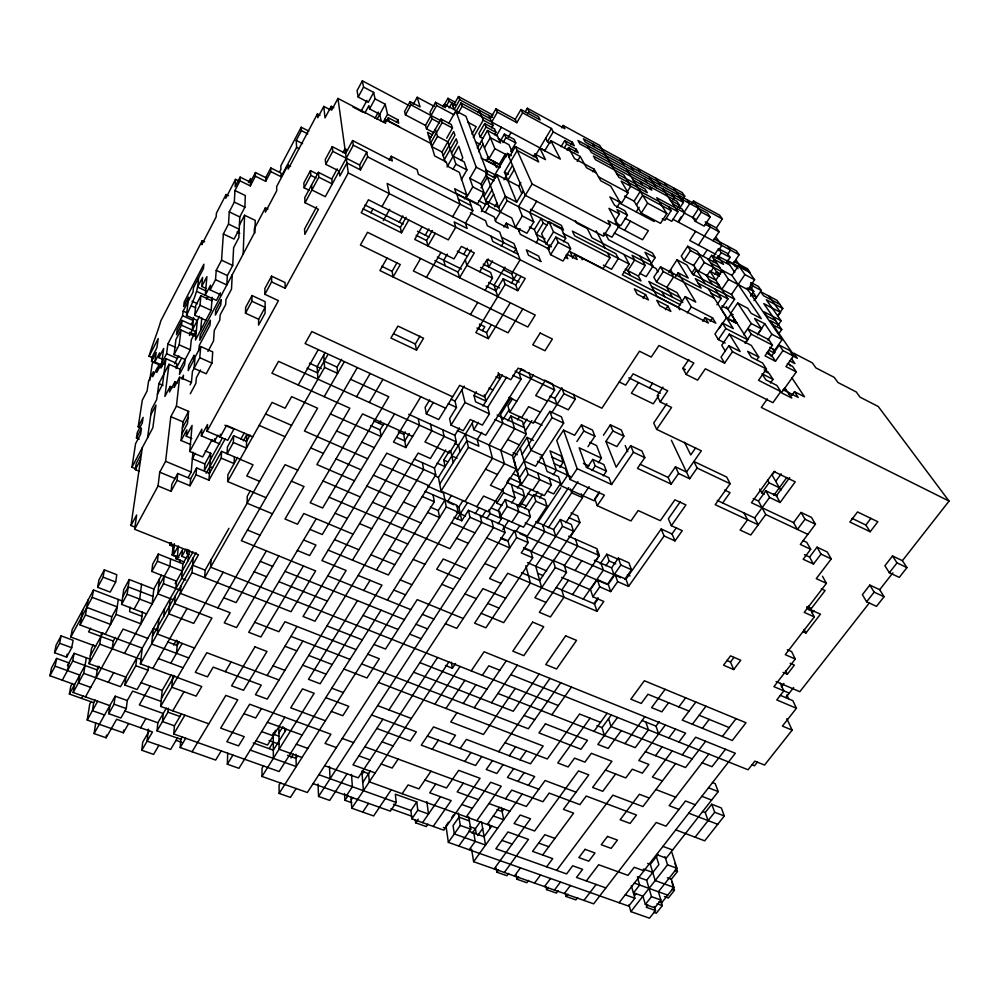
<?xml version="1.0" encoding="UTF-8"?>
<svg xmlns="http://www.w3.org/2000/svg" width="999" height="999" viewBox="0 0 999 999"><rect width="100%" height="100%" fill="white"/><g stroke="black" fill="none" stroke-linecap="round" stroke-linejoin="round"><path stroke-width="1.5" d="M265.722 177.622L255.457 172.54L255.382 176.224L265.709 181.331L265.722 177.622L270.791 167.957L281.019 173.052L281.106 176.736L270.804 171.616L270.791 167.957M480.144 515.409L481.755 522.415L307.367 792.507L262 776.473L262.038 768.194L263.649 765.634M252.759 436.8L226.548 425.462L220.255 436.875L207.055 431.206L278.434 300.662L264.872 294.318L264.885 288.499L271.578 276.149L285.052 282.505L285.202 288.286L271.603 281.893L271.578 276.149M267.932 209.028L265.422 207.804L265.409 212.125L276.723 190.759L276.661 186.563L288.024 165.072L290.547 166.333M258.641 319.255L258.579 325.15L265.085 313.199L265.122 301.636L252.048 295.542L245.654 307.405L245.479 313.187L258.641 319.255L265.11 307.367L251.923 301.248L252.048 295.542M254.97 232.892L255.22 220.379L244.58 215.247L239.423 225.087M249.575 435.914L246.741 434.69L246.416 448.101L233.379 442.507L233.641 435.776L246.578 441.346L250.075 435.102M255.457 172.54L250.437 182.18L240.135 177.11L239.972 180.831L250.324 185.914L250.537 178.484L248.414 182.58M422.415 462.724L423.613 469.493L238.948 768.318L227.335 764.21L227.697 753.246M234.378 456.818L234.116 463.598L221.229 458.129L221.591 451.373L253.047 464.835L246.765 475.936L259.603 481.356M243.169 254.108L244.58 215.247M234.952 190.509L234.328 202.098L229.246 211.875L228.496 224.088L223.351 233.966L221.553 260.202L216.234 270.354L215.522 279.695L226.823 284.952L227.372 275.562L232.717 265.447L233.629 247.64L238.861 237.687L239.772 216.958L244.88 207.218L245.304 195.554L234.952 190.509L239.972 180.831M266.071 497.677L227.635 481.555L227.947 474.612L237.562 457.43M232.243 274.725L231.506 289.136L225.974 299.525L225.687 304.52L220.155 314.91L219.817 320.03L214.285 330.419L213.524 341.009L207.942 351.448M239.36 181.219L235.552 179.345L235.152 186.738L240.135 177.11M220.255 436.875L220.404 434.19M211.039 559.79L210.602 567.182L558.354 705.569M212.125 439.71L202.647 456.943L189.735 451.486L201.873 429.195L201.361 435.839L214.423 441.433L214.598 438.761M228.971 528.296L205.132 570.142L204.658 577.609L324.613 367.457L323.701 355.07M221.591 451.373L209.428 473.301L196.616 467.919L196.066 474.787L208.978 480.182L210.739 453.271L205.182 450.911M228.559 195.754L226.049 194.53L225.786 198.252L235.552 179.345M207.055 431.206L207.53 424.525L201.361 435.839M211.938 363.112L212.737 351.898L200.737 346.516L195.092 357.118L194.031 368.406L206.206 373.788L211.938 363.112L199.75 357.679L200.737 346.516M210.739 453.271L204.857 463.961L204.383 470.591L222.29 438.161M221.229 750.911L215.647 760.077L180.207 747.552L180.831 739.322L182.392 736.675M140.934 427.997L138.187 426.823L142.295 400.174L147.103 390.984L148.626 380.881L153.396 371.715L152.672 376.698L157.505 367.445L156.806 372.44L166.596 353.696L167.882 343.956L182.605 315.734L183.142 311.101L193.032 292.133L193.506 287.662L203.446 268.581L203.846 264.248L184.203 302.01L183.679 306.531L188.586 297.115L186.526 315.584L197.34 320.492L195.467 340.022L211.151 310.377L212.175 297.277M172.839 675.312L171.803 687.225L196.104 696.141L201.773 686.525L140.397 663.848L192.033 572.614L193.169 557.854M381.069 610.152L279.108 771.528L173.764 734.003L174.438 725.823L181.506 713.798M187.962 560.864L188.549 553.696M221.441 295.117L210.165 289.897L210.552 285.14L205.257 295.229L206.893 276.623L201.761 286.438L205.831 288.324M189.298 554.52L186.701 553.483L187.038 549.438M190.622 478.833L177.747 473.476L177.048 480.382L190.022 485.751L190.622 478.833L196.616 467.919M188.249 477.397L191.209 472.015L192.919 452.172M176.473 653.346L177.535 640.883M180.956 585.801L180.307 593.344L230.17 612.749L224.275 622.839L236.538 627.572L278.808 555.931M189.985 551.148L182.867 563.811L181.606 578.359L185.739 579.982M180.831 739.322L157.055 730.868L167.969 712.175L168.319 708.166M186.226 558.066L181.893 556.343L182.48 549.662L177.173 559.165L178.396 545.966L173.189 555.319L178.833 557.567M175.187 596.003L174.5 603.608L211.938 618.069L160.652 706.43L208.816 723.838M175.874 588.523L176.548 581.143L151.811 571.453L152.66 564.21L158.267 554.07L182.867 563.811M189.735 451.486L192.083 425.412L186.251 436.188L191.796 438.549M198.826 350.587L199.3 345.392L209.99 325.249L210.377 320.229L199.763 340.259L200.212 335.189L254.221 233.242L254.308 228.796L265.422 207.804M200.662 330.194L201.761 318.007M179.857 562.499L180.095 559.915M184.328 562L175.949 558.716L176.186 556.181M205.894 320.317L194.743 315.247L199.987 305.269L200.886 295.729L211.9 300.799M201.761 286.438L202.61 277.397L197.565 287.063L206.943 291.383M170.192 598.613L168.719 613.811L193.706 623.388L223.177 572.19M186.251 436.188L186.85 429.857L181.094 440.509L190.722 444.592M190.047 384.952L191.408 382.392L179.645 377.235L176.436 406.143L188.624 411.401L187.45 423.613L181.731 434.203M191.408 382.392L192.457 371.366L199.75 357.679M160.652 706.43L162.188 690.409L171.116 674.949M173.189 555.319L174.326 543.681M157.055 730.868L157.842 722.776L166.346 708.166M170.604 558.953L169.88 566.158L158.591 586.401M176.199 556.655L172.153 555.057L173.064 545.754M181.094 440.509L182.979 421.878L188.624 411.401M194.518 336.114L180.944 330.007L175.911 339.61L174.088 354.595L185.165 359.503L184.615 364.647L179.47 374.363L180.045 369.168L190.297 349.787L191.308 339.797L196.416 330.12M192.295 330.057L193.581 317.47M163.761 616.233L164.535 608.641M194.743 315.247L195.704 305.594L200.886 295.729M186.526 315.584C191.82 303.496 198.451 291.808 198.464 278.147M204.708 241.87L202.21 240.697L201.81 244.655L216.121 216.958L216.433 213.137L226.049 194.53M174.126 546.89L169.992 545.229L170.242 542.719M124.5 653.334L163.449 583.678L164.211 576.311M148.389 729.12L147.128 741.158L170.642 749.45L177.572 737.749M158.903 618.618L157.28 634.015L194.518 648.076M158.916 745.316L153.584 754.395L141.821 750.274L142.695 742.17L149.488 730.494M176.436 406.143L170.817 416.658L165.597 461.313L159.728 472.177L158.054 485.964L171.079 491.321L171.816 484.365L177.747 473.476M183.054 379.183L183.491 375.162L181.531 378.846M159.378 579.095L157.78 593.806L172.927 599.675M93.556 644.617L91.583 648.226L89.011 663.673L125.899 677.147L124.875 685.077L137.125 689.535L148.114 670.254L148.539 666.321M151.811 571.453L157.442 561.251L158.267 554.07M153.834 589.06L152.148 603.883L127.16 594.293L129.221 579.52L153.834 589.06L161.476 575.324M177.46 383.017L174.875 381.88L174.226 387.475L179.645 377.235M174.088 354.595L179.208 344.842L180.944 330.007M182.055 320.429L177.098 329.932L176.511 334.74L181.506 325.187L182.055 320.429L192.782 325.287M140.397 663.848L142.258 648.151L80.07 624.949L82.805 609.827M124.875 685.077L135.814 665.721L136.776 657.879M142.457 611.813L140.984 623.851L116.084 614.422L118.294 599.45M172.765 387.562L170.192 386.438L169.518 392.008L174.875 381.88M141.558 584.303L139.685 599.1L134.103 609.153M91.209 701.46L89.735 704.108L87.2 720.042L123.352 732.779L123.689 730.107M67.482 670.629L68.919 662.886L56.643 658.416L51.511 667.956L49.95 675.749L74.563 684.59L73.164 692.507L109.853 705.619L108.716 713.686L120.904 718.019L126.274 708.578L127.285 700.549L132.655 691.096L160.714 701.273M180.045 369.168L168.993 364.285L164.91 396.453L170.192 386.438M181.194 358.966L176.174 368.481L176.761 363.436L165.946 358.653L162.537 384.465L157.442 394.155M130.195 607.13L129.583 611.6L141.908 616.283M168.993 364.285L158.891 383.529L156.693 399.575L151.598 409.253L147.565 437.762M108.716 713.686L114.073 704.208L115.172 696.191L127.285 700.549M95.717 722.851L94.093 733.578L106.119 737.786L106.493 735.089M158.167 367.707L158.491 365.347M152.472 636.213L198.489 554.77L134.628 529.245L136.651 514.985L130.969 525.511L135.202 527.21M162.825 359.39L158.891 357.654L159.565 352.847L154.82 361.963L161.338 364.822M146.541 613.898L121.603 604.383L123.739 589.522L129.221 579.52M112.15 648.763L113.287 641.058L115.31 637.399M130.969 525.511L142.333 447.639M154.82 361.963L156.206 352.435L151.548 361.426L161.826 365.934M149.713 380.482L152.135 364.223L153.409 361.775M139.211 471.241L135.29 469.63L136.214 463.499L141.458 453.621M151.548 361.426L152.248 356.705L156.893 347.764L158.229 338.586L149.076 356.256L152.859 357.917M122.39 601.023L93.506 589.972L92.22 597.377L117.195 606.88L111.751 616.808L110.602 624.4L85.477 614.947L88.137 599.937M115.684 582.017L116.808 574.712L104.333 569.867L98.901 579.957L97.652 587.3L110.202 592.12L115.684 582.017L103.109 577.172L104.333 569.867M135.802 468.818L131.943 467.22L135.577 443.668L140.634 434.103L141.471 428.459L136.463 437.987L139.248 439.16M136.463 437.987L137.325 432.367L142.308 422.889L143.132 417.395L138.187 426.823M149.076 356.256C152.422 344.28 157.467 332.854 160.814 320.891L202.21 240.697M96.041 677.821L97.89 666.121M95.167 700.024L93.669 702.709L92.432 710.689L104.57 714.997M89.011 663.673L99.738 644.155L101.448 633.441M73.164 692.507L83.704 673.351L86.339 657.804M93.669 702.709L69.381 694.043L70.779 686.188L72.253 683.503M62.288 680.182L72.702 661.026L74.113 653.321L90.385 659.29M71.728 647.714L73.102 640.284L61.101 635.851L56.056 645.267L54.558 652.722L66.633 657.13L71.728 647.714L59.64 643.269L61.101 635.851M66.633 657.13L67.195 654.133M95.617 646.216L70.817 637.05L72.253 629.445L93.506 589.972M49.95 675.749L55.12 666.158L56.643 658.416M158.891 357.654L163.686 348.439L161.001 368.094L165.946 358.653M250.324 185.914L255.382 176.224M159.153 367.532L160.477 365.01M265.709 181.331L270.804 171.616M191.146 324.613L193.269 320.567L182.605 315.734M210.165 289.897L215.522 279.695M206.443 299.313L207.892 296.566M174.525 363.798L178.759 355.756M189.435 335.502L199.513 316.371M308.766 131.119L301.186 127.248L280.844 165.822L280.931 169.418L279.483 172.153M150.812 414.81L155.944 405.07L152.835 427.822L131.943 467.22M281.106 176.736L296.603 147.415L296.241 140.409L301.398 130.632L301.186 127.248M196.279 331.993L194.88 334.628L189.66 332.28M220.429 292.844L216.433 300.387L197.115 291.608M319.98 115.26L317.407 113.936L288.174 169.131L288.024 165.072M330.244 109.765L323.776 106.406L317.769 117.72L317.407 113.936M135.29 469.63L140.572 459.702M333.853 107.667L331.206 106.294L325.025 117.894L323.776 106.406M464.473 198.888L466.77 194.942L459.315 172.352L447.652 166.296L446.316 162.013L434.665 155.944L430.994 143.569L384.74 119.368L385.614 123.302L337.949 98.414L331.68 110.165L331.206 106.294M200.549 369.942L196.378 377.722L195.866 383.379L190.31 393.756M318.269 174.55L310.477 170.642L303.846 183.004L304.146 187.812L309.365 190.409M54.558 652.722L59.64 643.269M304.146 187.812L310.826 175.362L310.477 170.642M362.35 80.819L357.055 90.684L358.191 97.04L368.281 102.335L373.663 92.407L363.561 87.063L362.35 80.819L409.365 105.707M358.191 97.04L363.561 87.063M318.381 172.34L318.818 177.21L332.255 183.941L331.718 179.033L318.381 172.34L304.745 197.665L305.057 202.722L318.444 209.315L304.832 234.34L304.533 229.083L316.671 206.731M352.61 140.559L345.592 153.471L332.217 146.653L325.274 159.54L325.761 164.323L339.235 171.116L339.835 176.024L346.928 163.024L360.439 169.88L367.607 156.855L366.758 152.085L353.334 145.205L352.61 140.559L392.307 160.964L391.283 156.269L417.12 169.58L418.356 174.35L469.48 200.612L472.827 210.702L465.472 223.214L467.12 228.471L454.183 221.915L455.756 227.223L448.339 239.885L368.419 199.8L361.213 212.762L401.486 232.804L408.766 220.042M182.367 427.997L188.037 417.47M70.817 637.05L92.22 597.377M97.652 587.3L103.109 577.172M245.479 313.187L251.923 301.248M305.057 202.722L318.818 177.21M325.761 164.323L332.767 151.349L332.217 146.653M80.07 624.949L85.477 614.947M134.628 529.245L158.054 485.964M361.014 111.389L366.983 100.35M264.872 294.318L271.603 281.893M342.882 152.635L344.955 148.814L347.59 150.162M364.885 113.049L368.931 105.607L369.58 108.903L379.757 114.236L381.206 121.016M369.58 108.903L375.037 98.864L373.663 92.407M67.445 665.596L74.113 653.321M331.718 179.033L337.25 168.843M90.584 628.171L88.574 631.855L113.287 641.058M353.334 145.205L325.324 196.678L311.913 190.01L311.538 185.052M171.079 491.321L177.048 480.382M374.987 118.332L378.359 112.138M377.035 119.206L385.227 104.221L375.037 98.864M285.202 288.286L348.301 172.902L337.949 98.414M195.292 453.321L192.357 458.691L204.857 463.961M69.381 694.043L85.027 665.521M90.31 655.893L102.984 632.792M122.677 596.903L128.197 586.85L152.997 596.415M360.439 169.88L359.652 165.022L366.758 152.085M383.354 121.94L387.537 114.311L385.227 104.221M386.226 121.591L388.324 117.757L398.726 123.202L397.864 119.73L387.537 114.311M105.157 634.315L116.084 614.422M121.603 604.383L127.16 594.293M190.022 485.751L196.066 474.787M214.423 441.433L217.869 435.177M396.466 122.265L397.864 119.73M434.253 106.356L417.207 97.278L420.055 106.918L410.065 101.623L404.57 111.551L405.457 114.873L425.487 125.424L426.498 128.846L433.991 132.792M81.556 698.388L83.042 695.691M99.263 666.395L97.278 669.979L72.702 661.026M206.144 473.276L225.324 438.598M405.457 114.873L410.976 104.895L410.065 101.623M413.161 104.57L417.207 97.278M85.464 696.902L123.064 629.083L147.777 638.373M169.992 545.229L171.441 542.619M208.978 480.182L221.229 458.129M233.641 435.776L227.41 446.99L227.098 453.783L233.379 442.507M389.173 160.065L391.283 156.269M172.153 555.057L174.288 551.223M240.747 439.185L244.168 433.054M175.949 558.716L177.397 556.118M87.2 720.042L97.69 701.273M108.317 682.267L113.674 672.689M243.294 440.859L246.741 434.69M370.816 212.787L372.927 209.003M442.957 106.781L444.33 104.321L445.454 107.58L435.552 102.298L429.995 112.2L432.08 118.881L439.597 122.865M181.893 556.343L185.926 549.15M425.487 125.424L436.625 105.557L435.552 102.298M186.701 553.483L188.749 549.837M227.635 481.555L272.053 402.422L285.102 408.204L291.646 396.64L317.57 408.204L304.433 431.019L367.657 458.778M381.955 206.593L389.248 193.606L387.2 183.479L516.033 248.888L513.823 252.547M426.498 128.846L432.08 118.881M443.593 105.994L447.927 98.302L455.594 102.41M175.137 583.653L193.007 551.91M446.053 106.394L448.963 101.236L447.927 98.302M94.093 733.578L115.172 696.191M196.091 552.672L120.517 686.7L83.704 673.351M383.304 220.629L389.71 209.278M429.607 139.373L441.058 119.068L451.273 124.488L452.485 127.997L446.69 138.199M449.088 107.967L451.823 103.134L455.432 105.07M430.669 142.982L442.207 122.552L441.058 119.068M452.972 106.331L458.491 96.553L492.957 115.085M445.192 162.063L442.07 152.01L431.743 146.628L437.537 136.388L435.314 129.246M298.239 385.002L318.269 349.613M458.491 96.553L459.702 99.738L454.133 109.565L451.823 103.134M448.651 123.539L455.831 110.877L465.946 116.284L487.387 173.052L480.944 184.078L484.053 192.72L477.547 203.796L466.271 198.002L472.764 186.875L469.805 178.284L476.236 167.22L455.831 110.877M455.319 112.837L460.914 102.959L490.247 118.706L495.916 108.879L515.259 119.331L516.833 122.665L522.589 112.812L520.991 109.528L515.259 119.331M457.917 113.674L462.15 106.231L460.914 102.959M106.119 737.786L116.646 719.28L152.46 731.992L141.821 750.274M325.174 352.472L317.108 366.658L317.919 379.195M399.263 222.165L402.847 215.871M442.07 152.01L453.708 131.556L454.957 135.165L443.231 155.744M250.349 490.771L247.265 496.191L247.115 503.246L272.452 513.798M327.872 354.682L317.507 372.877L307.155 368.169M401.486 232.804L400.362 227.435L406.143 217.295M152.81 668.431L187.05 608.466M387.063 258.067L379.932 270.567L508.066 332.817L522.827 308.953M444.405 159.515L456.218 138.824L457.492 142.532L451.523 152.959M477.784 112.65L479.183 110.202L483.241 120.155L493.081 125.437L491.658 127.897M447.065 166.933L458.791 146.291L462.774 157.867L461.238 160.539M123.352 732.779L128.646 723.538M150.162 686.013L139.336 704.894L163.237 713.498L162.5 721.553L174.438 725.823M173.601 645.117L176.398 640.234M179.271 641.808L177.135 645.504L167.57 641.907M324.613 367.457L337.612 373.389L337.05 367.108L341.521 359.315M420.616 258.504L413.386 270.954L527.822 326.998L535.239 315.072L367.532 232.292L360.402 245.005L400.274 264.535L393.107 276.973L392.07 271.316L397.04 262.662M471.978 134.016L476.198 126.661L467.607 122.078M453.096 169.043L455.881 164.186L453.246 156.144L464.148 161.838L466.933 169.942L461.338 179.608M473.276 137.462L483.241 120.155M170.792 663.199L182.18 643.418M324.2 396.678L344.38 361.626M422.053 226.698L414.735 239.398L453.983 258.928L461.363 246.416L474.3 252.909L459.552 277.722L457.979 272.09L471.128 249.912M494.555 134.828L496.003 132.33L494.53 128.859L484.627 123.564L478.883 133.529L480.244 137.025L482.729 138.349M480.244 137.025L486.026 127.01L484.627 123.564M140.584 727.784L145.941 718.518M425.262 235.165L428.858 228.921M491.658 122.053L497.365 112.175L495.916 108.879M477.272 148.089L487.45 130.494L497.477 135.852L500.511 143.019L490.359 137.625L484.44 147.815M161.426 698.363L174.6 675.624M435.239 233.316L427.897 245.954L426.573 240.509L432.38 230.469M478.646 151.723L483.029 144.168M217.819 607.941L357.317 367.57M496.416 135.827L501.398 127.273M452.634 216.696L459.965 204.121L456.818 194.106M487.25 159.54L488.711 157.03M500.187 167.045L499.138 164.46L488.811 159.028L494.855 148.664L487.45 130.494M500.062 141.546L504.395 134.128L514.198 139.385L515.784 142.907L510.689 151.573M503.009 142.607L505.919 137.625L504.395 134.128M172.79 710.826L183.991 691.695M266.383 550.874L236.114 602.609L223.739 597.752M356.581 396.715L370.167 373.489M426.423 277.347L440.984 252.46M492.669 163.961L494.08 161.551L496.466 167.57M508.241 137.338L511.101 132.467M525.224 111.876L527.335 108.254L564.91 128.709L563.086 125.424L561.675 127.785M481.019 187.937L487.3 177.223L494.043 180.744M527.534 113.911L528.958 111.488L527.335 108.254M499.138 164.46L505.207 154.146L494.855 148.664M447.327 254.121L443.731 260.252L445.179 265.759M493.369 177.335L507.417 153.421L511.401 155.544M484.053 196.403L496.84 174.663L518.693 186.114L521.703 193.244M509.09 157.355L515.434 146.553L536.813 157.954M485.601 200.724L492.02 189.822M481.381 211.588L487.262 201.611L498.638 207.492L505.319 196.254L516.658 202.135L523.389 190.884M516.658 202.135L504.42 172.128L517.195 150.474L538.698 161.938L534.952 154.033L533.366 156.693M173.764 734.003L184.865 715.184M369.318 402.472L382.942 379.358M487.887 203.896L493.643 194.143M503.971 179.832L512.512 165.384M485.189 212.437L488.898 206.169L487.262 201.611M463.648 254.345L467.282 248.202M507.792 180.407L514.26 169.48M494.755 206.681L496.953 202.972M416.508 350.112L423.564 338.249L397.914 326.074L390.909 338.049L416.508 350.112L415.309 344.006L419.967 336.151M180.207 747.552L185.727 738.261M225.324 671.665L231.131 661.912M316.258 518.731L248.739 632.292L260.864 636.975L303.434 565.946M495.154 220.804L507.092 200.762L496.84 174.663M535.189 155.931L539.835 148.114L560.339 159.103L550.811 140.622L544.817 150.662M539.897 147.914L551.473 128.484L522.589 112.812M518.693 186.114L520.854 182.48M379.245 423.364L380.719 420.891M550.162 143.157L547.427 141.683L553.259 131.893L551.473 128.484M330.419 413.936L381.006 436.488L380.119 429.87L383.841 423.663M503.958 227.085L506.306 223.152L518.294 229.308L520.267 234.315L549.475 249.275M515.434 146.553L532.117 183.953L518.506 206.681L522.29 215.971L533.803 221.915L526.923 233.267L515.434 227.372L511.763 217.944L488.898 206.169M192.083 751.748L225.849 695.416L237.774 699.824L220.679 728.134L244.231 736.65L238.561 745.891L226.848 741.683L249.65 704.22L330.919 734.24L325.037 743.431L336.376 747.589M394.543 413.898L322.265 534.527L309.915 529.383M479.732 271.74L487.162 259.353L525.237 278.459L517.757 290.659L505.169 284.39L503.221 278.746L495.879 290.846L486.113 286.014M488.511 259.091L487.062 261.501L488.836 266.945L492.495 260.864M561.038 146.691L564.722 140.559L574.325 145.754L572.39 142.258L553.259 131.893M501.298 246.204L503.508 242.532L499.725 232.055L487.312 225.737L485.551 220.654L470.392 212.912M515.434 227.372L522.29 215.971M564.398 147.765L566.633 144.068L564.722 140.559M567.057 150.112L568.556 147.627L578.259 152.872L576.286 149.288L566.633 144.068M518.618 231.206L520.104 228.721M536.663 201.286L529.857 212.575L533.803 221.915M570.928 144.693L572.39 142.258M420.804 396.778L393.469 442.045L405.856 447.564L419.468 425.187L418.281 418.656M470.467 314.548L477.759 302.485M485.102 290.322L492.495 278.084L490.646 272.465L480.531 267.42M405.856 447.564L403.721 434.353L405.194 431.893M504.982 267.133L494.043 285.202L497.752 296.578M574.8 151.748L576.286 149.288M409.265 433.516L404.77 440.909L396.578 437.237M429.682 399.887L425.099 407.43L426.348 413.886L438.723 419.53L459.69 385.327L484.328 396.84L498.638 373.876L510.876 379.682L518.119 368.132L601.91 408.216L639.485 351.223L651.248 357.08L658.94 345.504L693.855 363.024L686.126 374.438L697.614 380.144L705.356 368.793L772.939 402.684L780.818 391.571L776.872 385.427L765.846 379.832L762.037 373.801L773.001 379.37L770.416 383.029M547.19 243.669L538.349 239.123L534.365 229.583L541.146 218.419L543.181 223.089L546.94 225.05M577.247 161.476L580.269 156.506L550.811 140.622M267.12 675.511L296.965 626.46M399.113 458.641L303.047 616.47L315.035 621.203L346.129 570.491L321.89 560.551L386.75 453.171L435.751 474.862L376.473 570.079M426.348 413.886L433.279 402.51M505.169 284.39L475.824 332.605L488.336 338.636L510.327 302.784M512.624 272.128L520.142 259.777L514.023 243.581L501.598 237.25M478.409 328.659L480.756 324.8M513.723 279.383L511.75 273.876L513.374 271.216M543.181 223.089L536.338 234.315L545.117 238.836M482.455 330.632L484.815 326.748L479.345 324.101M511.288 283.366L516.658 274.563M536.076 242.869L538.349 239.123M563.498 241.833L565.734 238.199L561.013 227.934L548.951 221.678L541.633 233.679L546.053 244.031L551.473 246.815M488.336 338.636L486.563 332.642L491.371 324.787M517.757 290.659L515.721 284.977L520.916 276.486M546.053 244.031L553.496 231.88L548.951 221.678M227.335 764.21L232.929 755.082M261.451 708.578L255.682 717.994L243.893 713.661M302.872 641.046L267.257 699.1L255.432 694.705L261.263 685.139L213.212 667.12L207.48 676.847L195.317 672.327L206.793 652.722L278.983 679.982M352.472 560.164L418.156 453.059L430.394 458.516L444.093 436.338L442.719 429.757M592.669 171.703L594.205 169.206L574.475 158.591L568.556 147.627M547.427 248.689L549.712 244.955M506.58 377.26L487.712 407.43L489.448 413.861L482.392 425.099L470.229 419.505L463.236 430.719L451.011 425.137L449.587 418.631L456.493 407.43L455.02 401.086L464.223 386.113M555.831 237.1L548.314 249.338L550.611 254.72L563.011 261.051L570.616 248.801L568.156 243.456L555.831 237.1L558.204 242.407L570.616 248.801M550.611 254.72L558.204 242.407M451.011 425.137L464.997 402.522L461.913 389.872M487.712 407.43L475.611 401.81L473.988 395.504L476.311 391.758M435.751 474.862L434.465 468.069L445.741 449.912M430.544 424.225L431.818 430.781L424.975 441.958L449.413 452.934L456.306 441.87L454.832 435.264L459.428 427.872M274.026 732.829L275.637 730.257M437.162 463.149L445.092 466.683L443.743 460.077L449.662 450.574M284.865 717.22L267.532 745.067L255.919 740.871M357.467 600.624L308.466 679.308L320.155 683.753L381.98 585.189L358.154 575.424M363.761 590.496L370.092 580.319M572.439 258.204L574.812 254.408L708.378 323.052L705.157 317.694L702.747 321.278M269.255 748.513L273.276 742.095M278.921 733.041L282.979 726.535M507.854 420.804L510.889 416.021L522.44 421.391L526.323 434.078L512.462 455.681L516.233 469.006L488.561 511.863L441.046 491.008L438.424 477.372L473.713 420.791M482.917 406.044L502.36 374.887M286.363 729.307L273.314 750.174L253.222 742.931M439.722 484.14L466.87 440.734L478.846 446.166L477.222 439.622L481.805 432.355M521.441 369.268L519.055 373.052L521.041 379.208L485.764 435.189L473.776 429.707L478.409 422.302M616.808 207.517L620.054 202.347L610.689 186.101L600.724 180.757L594.205 169.206M626.885 192.395L630.719 186.276L623.851 175.012L595.454 159.653L593.381 156.069L676.91 201.286L679.445 205.082L677.934 207.442M666.433 218.469L671.765 221.328L677.959 211.726L621.128 181.106L628.096 192.732L621.828 202.722L618.156 200.762M262 776.473L314.173 693.281L302.51 688.873L290.709 707.829L325.399 720.754M433.042 494.817L434.315 501.748L388.374 574.987L328.196 550.124M441.046 491.008L468.431 447.352L465.347 434.215M603.808 232.967L611.95 237.225L618.843 226.286L607.979 220.554L610.464 225.175L603.533 236.226L525.287 195.354L507.417 153.421M615.009 221.041L619.467 213.948L617.007 209.59L627.422 215.122L620.779 225.649L615.584 222.914M427.622 512.412L439.572 517.582L438.274 510.564L444.917 500.012M678.471 222.327L684.627 212.812L656.718 197.752L666.832 213.524L660.526 223.364L641.271 213.087L634.115 201.161L640.259 191.408M511.026 397.814L500.561 414.41L501.61 418.094M447.34 501.948L451.448 495.442M512.587 398.576L507.954 405.919L509.802 412.2L533.329 423.164L554.607 390.022L552.41 383.891L544.605 380.157M636.463 205.095L642.657 195.28L671.166 210.627L664.947 220.317L662.25 218.868M387.412 600.124L446.278 506.955L443.581 493.156L427.847 486.251M503.059 419.355L509.065 409.852M624.6 230.294L630.394 221.141M636.213 211.938L639.135 207.317M290.996 757.929L293.419 754.095M509.802 412.2L533.366 374.975M607.542 252.859L610.039 257.705L603.109 268.644L570.004 251.623L572.252 256.518M641.271 213.087L647.564 203.184L626.46 169.181M280.669 782.579L279.058 785.102L279.146 793.431L290.434 797.402L296.116 788.536M297.665 755.793L296.029 758.366L287.537 755.306M453.971 517.382L461.775 520.766L458.903 506.993L463.012 500.524M279.146 793.431L458.179 512.137L456.73 505.169L425.087 491.333M464.947 501.498L492.47 458.241L489.035 445.005L502.834 423.214L501.048 416.87M517.519 419.93L519.78 416.383M457.03 519.005L466.97 503.421M521.603 417.707L528.633 406.668L540.384 412.187M545.217 380.644L535.714 395.567L547.477 401.136M461.775 520.766L468.469 510.302L503.284 525.524L505.057 532.567L388.936 709.927M523.239 424.937L526.985 419.081M624.038 254.508L629.195 264.086L622.302 274.862L680.531 304.845M672.901 199.875L674.4 197.552L671.915 193.843M468.469 510.302L469.992 517.295L449.887 548.663L329.058 497.202M476.785 506.705L483.616 496.041L495.417 501.261M525.137 431.131L531.93 420.517M475.224 513.686L478.558 508.503M533.391 440.334L527.06 437.412L513.474 458.541L521.003 485.102L544.318 495.579L551.348 484.902L549.2 478.134M683.066 198.813L684.74 196.204L682.255 192.595L583.428 138.786L585.364 142.158L684.74 196.204M557.03 404.483L554.882 398.451L561.775 387.749L563.973 393.718L575.287 399.125L568.331 409.84L548.189 400.299M679.67 208.242L683.403 202.435L673.476 187.812M481.818 517.007L485.951 510.589M522.14 454.445L549.887 411.388L561.413 416.82L563.661 423.126L535.614 466.233L524.063 460.976M623.751 272.028L641.008 280.931L638.361 276.061L645.179 265.497L639.897 256.081M507.13 481.805L509.602 477.972L520.804 483.004L517.482 488.099M551.66 412.799L563.973 393.718M678.771 220.617L681.318 216.683M651.023 263.986L655.157 257.592L652.522 253.059L614.348 233.029M486.738 518.718L490.072 513.561L489.085 509.465M501.885 505.432L496.79 503.171L503.546 492.732L502.485 488.698M517.182 471.628L552.06 417.682L549.887 411.388M691.845 203.584L693.518 200.986L719.642 215.185L722.339 218.918L716.395 227.947L719.093 231.768L713.136 240.796M655.157 257.592L644.992 252.272L652.934 266.184L646.166 276.636L639.672 273.276M505.319 499.537L498.513 510.039L500.262 517.007L523.476 527.197L530.369 516.733L528.396 509.777L505.319 499.537L507.13 506.443L500.262 517.007M519.08 478.321L526.023 467.607L560.689 483.354L553.696 493.918L547.327 491.046M721.815 305.944L727.909 309.116L734.615 299.213L695.292 278.621L701.173 288.074L660.539 266.858L653.821 277.21L656.518 281.993L677.035 292.62L682.804 302.497L651.535 286.363M698.676 208.366L692.719 217.545L695.304 221.353L704.183 226.136L710.189 216.945L707.517 213.162L579.932 143.931L577.984 140.497L722.339 218.918M347.103 773.825L329.695 800.411L318.569 796.465L493.444 527.509L491.745 520.479M521.003 485.102L528.009 474.338L520.242 448.014M643.156 298.314L645.579 294.593L634.34 288.823L637.137 294.156L648.451 299.95L645.579 294.593M498.189 523.726L501.535 518.593L499.812 511.75L491.271 507.992M511.65 503.046L515.034 497.839L511.388 484.49M695.304 221.353L701.31 212.138L693.518 200.986M656.518 281.993L663.286 271.578L660.539 266.858M587.961 446.678L594.892 436.226L592.494 430.057L581.48 424.862L574.625 435.289L563.561 430.107L556.768 440.522L570.017 479.445L604.383 495.129L597.227 505.681L630.943 520.954L638.136 510.539L660.327 520.666L674.912 499.825L685.938 504.932L671.328 525.686L682.267 530.669L675.012 540.909L664.098 535.963L661.176 528.995L625.961 579.183L628.583 586.388L664.098 535.963M668.855 272.402L676.997 259.765L686.775 264.91L692.419 273.988L731.493 294.48L734.615 299.213M695.616 231.406L689.71 240.459L715.908 254.42M502.822 529.445L508.628 520.554M517.807 506.493L524.537 496.191L522.652 489.547L507.142 482.592M687.712 246.204L681.268 256.069L684.003 260.452L693.681 265.559L700.174 255.682L697.339 251.323L687.712 246.204L690.496 250.549L700.174 255.682M519.517 506.98L531.093 489.273M382.854 719.218L352.972 764.859L375.199 772.951M511.9 522.115L518.793 511.6L516.895 504.67M532.692 490.359L539.71 479.632L537.649 472.889M684.003 260.452L690.496 250.549M675.624 276.636L678.134 272.802L688.199 278.072L676.997 259.765M524.675 508.578L533.866 494.567L545.004 499.562L547.04 506.243L526.873 536.7M698.476 245.13L710.339 227.048L707.692 223.252M534.415 496.553L537.712 491.52M486.663 537.937L509.79 547.939L507.992 540.834L514.76 530.544L526.161 535.526L528.096 542.607L521.266 552.897L532.667 557.829L485.901 627.809L474.612 623.176L507.729 573.301L596.927 611.288L603.796 601.46L592.857 596.765L590.496 589.472L597.34 579.607L608.229 584.328L610.714 591.583L617.669 581.643L615.122 574.437L608.229 584.328M519.867 525.486L515.709 531.818L504.47 526.91M529.07 511.488L535.826 501.236L533.866 494.567M553.271 474.712L556.331 470.067L550.024 450.874L561.051 455.956L563.199 462.287L559.815 467.432M539.66 498.039L542.157 494.243M576.885 441.508L583.791 431.019L581.48 424.862M665.421 309.702L667.856 306.019L656.743 300.324L659.702 305.706L670.878 311.426L667.856 306.019M346.553 795.541L352.372 786.725L351.498 774.412M437.562 657.504L358.229 777.846L324.675 765.721M514.76 530.544L516.608 537.599L489.597 578.571L501.023 583.404M692.107 272.677L695.454 267.62M702.996 256.169L707.205 249.787M351.698 802.709L344.955 800.311L348.201 795.379M362.113 774.3L363.761 771.802M693.244 274.962L696.503 270.03L715.808 280.182L722.389 270.342L731.98 275.424L761.288 318.619L751.161 313.336L747.789 308.291L737.674 302.997L730.669 313.324L747.689 339.772L745.179 343.431M697.951 272.065L704.295 262.475L698.751 253.946L717.232 263.761M351.211 799.899L352.847 797.414M362.762 782.442L370.267 771.103M708.541 260.027L711.625 255.369L729.72 264.997M679.707 309.827L678.234 307.255L685.252 296.653L695.754 302.085L678.134 272.802M712.524 257.742L718.531 248.676L727.322 253.371L730.119 257.405L726.648 262.587M537.4 522.976L560.714 487.812M718.443 250.587L721.84 245.467L716.483 237.737M712.849 261.875L714.41 259.54L723.526 264.385L717.894 256.056L716.358 258.366M391.246 789.784L373.638 815.946L351.785 808.216L448.851 661.987M570.017 479.445L577.172 468.681L563.561 430.107M718.244 257.23L721.278 252.672L718.531 248.676M706.755 276.061L709.977 271.216L719.455 276.211L708.016 258.866M710.489 272.203L713.661 267.432M543.044 526.061L568.656 487.562M603.458 435.227L610.377 424.812L621.291 429.995L623.888 436.163L616.895 446.578L605.918 441.421L612.899 430.956L610.377 424.812M638.486 382.542L631.393 393.206L653.246 403.821L658.778 395.604M687.362 312.887L691.333 306.93L685.252 296.653M727.946 253.933L730.494 250.112L727.759 246.204M445.429 665.484L452.385 668.244L455.544 663.511M714.934 274.188L716.533 271.79L720.554 273.913M531.331 551.548L544.68 531.518L542.669 524.712M571.89 490.696L577.934 481.63M587.3 467.582L592.744 459.415L603.908 464.597L606.43 471.141L603.284 475.811M548.314 527.797L571.665 492.769L570.354 488.886M362.737 812.087L368.556 803.383M398.164 759.09L392.17 768.056L381.131 763.998M434.865 704.183L460.077 666.458M592.045 470.629L595.179 465.934L592.744 459.415M555.744 536.388L553.658 529.57L560.364 519.555L571.303 524.425L573.513 531.206L553.334 561.088L524.388 548.538M598.339 462.787L601.423 458.166L596.578 445.566L589.735 442.357M649.45 387.912L652.634 383.166M717.145 287.225L718.793 284.765L709.103 279.67M714.198 238.923L736.338 250.811L739.123 254.733L733.166 263.624L735.252 266.633M560.364 519.555L562.499 526.323L535.726 566.208L541.645 587.737M583.004 495.754L589.06 486.725M721.802 289.398L728.483 279.445L722.389 270.342M565.796 522.689L582.567 497.714L581.218 493.818M731.98 275.424L738.598 265.559L748.151 270.654L754.582 279.745L747.839 289.673L782.142 339.585L774.862 350.012L769.742 347.377M716.932 304.82L721.178 298.514L715.059 288.961M445.954 708.466L464.86 680.381M471.228 670.903L484.103 651.773L685.601 733.166L678.883 742.045M662.986 387.113L657.192 395.704L660.202 401.91L671.565 407.455L656.655 429.37L701.335 450.799L686.513 472.052L675.461 466.845L668.144 477.422L671.166 484.115L678.558 473.476L675.461 466.845M710.177 321.416L712.562 317.882L691.333 306.93M709.977 271.216L727.959 298.863L721.203 308.866L727.409 318.693L736.088 323.189M731.493 294.48L744.917 274.6L738.598 265.559M561.788 589.934L563.948 597.24L550.424 616.945L539.335 612.3L566.495 572.464L564.298 565.272L553.171 560.439L539.647 580.456L521.466 572.689M599.487 491.833L594.767 498.826L597.227 505.681M671.166 484.115L637.462 468.369L644.817 457.592L641.945 451.011L630.644 445.679L616.158 467.145L605.918 441.421M660.202 401.91L667.707 390.796L633.166 373.838L625.699 385.114L619.243 381.968M686.126 374.438L682.866 368.331L688.823 359.515M599.275 493.056L594.068 500.761L560.701 485.626L567.594 475.224L565.384 468.706L554.195 463.573M569.942 537.35L579.932 522.564L577.722 515.959L571.003 512.949M424.937 780.069L446.503 787.974L458.678 770.354L480.069 778.321L443.781 830.181L411.875 818.818L417.794 810.201L416.783 801.922L395.342 794.193L396.216 802.459L390.334 811.138L313.099 783.628M402.135 793.718L408.091 784.927L418.943 788.873L430.981 771.216M432.255 749.25L438.386 740.197M456.993 712.724L450.749 721.94L483.454 734.477L515.272 688.423M463.274 703.458L475.936 684.752M482.33 675.312L488.761 665.821L499.812 670.254M553.171 560.439L555.282 567.607L534.89 597.714L546.053 602.434M577.172 468.681L611.575 484.515L633.428 452.235L630.644 445.679M666.832 403.646L653.708 423.014L656.655 429.37M719.093 328.559L726.435 317.732L733.303 328.609L722.427 323.002L714.972 333.991L718.331 339.598L725.174 343.082M727.647 318.906L731.006 313.961M751.148 288.511L752.834 286.026L750.711 282.979M718.331 339.598L725.861 328.534L722.427 323.002M732.454 321.353L734.153 318.856M750.536 296.191L753.745 291.458L750.661 287.013M449.313 744.33L455.494 735.264L433.541 726.91L421.278 745.142L475.561 765.496L481.743 756.58M474.263 707.729L506.306 660.739M757.042 359.528L758.765 357.043L751.323 345.442L729.345 334.153L721.753 345.279L725.237 351.049M753.983 300.549L756.343 297.103L753.321 292.732M755.369 299.176L761.288 290.497L758.416 286.426L751.198 282.605M411.875 818.818L410.901 810.514L416.783 801.922M728.833 345.741L721.041 357.13L724.6 363.149L732.467 351.698L728.833 345.741L740.147 351.523L729.345 334.153M561.775 589.984L568.419 580.294M575.087 570.529L581.805 560.714M743.631 334.715L751.211 323.514L737.674 302.997M435.751 784.04L429.732 792.806L451.148 800.599L433.204 826.41M460.177 748.438L466.383 739.41L530.494 763.798L543.169 746.016L378.471 682.392M491.545 702.747L517.32 665.184M745.491 342.595L751.273 334.203L747.727 328.758L768.78 339.66L772.464 345.154L765.009 355.856L775.499 361.238L782.966 350.587L779.22 345.067L771.827 355.656L775.499 361.238M595.304 561.163L598.626 556.343M572.539 594.592L599.388 555.606L597.015 548.713L568.668 536.188M427.897 824.15L426.223 826.573L415.671 822.814L418.181 819.168M757.629 334.116L764.772 323.763L754.582 318.456L761.575 328.908L757.554 334.752M600.199 563.773L606.793 554.22L617.22 558.816M422.577 822.627L440.472 796.715M464.822 761.463L470.991 752.522M777.796 315.684L782.791 308.454L776.96 300.324L760.664 291.696L763.486 295.704L779.869 304.37M777.934 316.059L780.469 312.4L768.83 296.029M605.856 565.784L609.178 560.988L606.793 554.22M583.241 599.163L603.359 570.129L600.973 563.186M777.647 325.711L781.106 320.754L766.333 299.762L782.791 308.454M767.856 340.085L771.89 334.265L764.772 323.763M614.048 574.8L611.588 567.844L618.331 558.141L628.908 562.812L631.493 569.742L624.675 579.457M695.629 447.889L690.721 454.957L684.49 442.245M463.286 783.154L457.192 791.907L478.421 799.687M539.148 674.013L513.261 711.251L413.636 672.202M592.857 596.765L599.75 586.838L597.34 579.607M779.12 333.229L781.755 329.445L763.773 303.609L780.469 312.4M593.893 603.721L598.064 597.727M607.292 584.502L620.841 565.047L618.331 558.141M596.927 611.288L594.555 603.933L597.964 599.05M448.476 822.177L445.966 825.761L448.364 842.369L628.708 906.13L634.877 898.238L631.356 885.751M451.823 817.394L453.509 814.984M492.445 760.626L486.238 769.492L496.865 773.476L503.084 764.647M498.688 751.698L549.987 678.383M678.558 473.476L689.672 478.721L697.127 468.056L693.905 461.463L726.698 477.06L730.144 483.728L715.197 504.682L758.241 524.787L754.645 517.944L717.27 500.437M758.765 357.043L747.664 351.361L751.385 357.267L762.574 362.974L766.433 369.006L758.528 380.307L780.818 391.571M680.406 501.585L668.343 518.781L671.328 525.686M448.364 842.369L460.289 825.436L458.354 813.061M466.296 816.907L490.684 782.267L501.236 786.201L476.798 820.703M509.34 755.756L515.634 746.815M560.751 682.742L528.346 728.783L361.588 663.885M792.232 355.669L793.893 353.309L812.337 362.862L815.883 367.882L834.252 377.372L837.936 382.492L856.23 391.933L860.064 397.152L878.271 406.531L949.05 501.086L902.409 560.676L906.955 567.619L899.275 577.397L889.335 572.714L884.914 565.734L892.519 555.968L902.409 560.676M779.22 345.067L789.597 350.437L793.406 355.981L785.938 366.583L796.315 371.915L781.48 392.832L791.782 398.039L788.036 392.27M675.012 540.909L672.027 533.928L676.51 527.572M767.344 398.913L761.313 407.455L949.05 501.086M458.828 846.066L470.766 829.207L468.731 816.82M513.673 768.643L507.442 777.447L538.823 789.21M519.942 759.789L526.248 750.886M551.86 714.735L571.465 687.062M472.09 833.328L480.432 821.565M477.622 835.601L482.679 828.508M791.745 395.542L794.467 391.72L804.52 396.828L791.957 377.959M469.23 849.737L475.199 841.37L473.813 833.041M487.237 824.475L499.413 807.392M505.556 798.775L511.738 790.109L542.919 801.71L549.175 793.094L579.907 804.62L586.238 796.053L636.475 815.034L630.094 823.438L620.154 819.717L639.397 794.267L649.362 798.089M517.957 781.393L524.2 772.627M491.795 825.961L484.115 836.725L468.631 831.18M503.871 809.078L502.135 811.513L496.965 809.615M722.664 502.959L730.057 492.619L724.662 490.072M695.279 804.769L685.501 800.986L666.008 826.185L656.218 822.489L593.668 903.833L473.626 861.7L522.19 793.993M528.409 785.314L534.677 776.573L427.397 736.051M590.072 718.194L557.767 762.961L568.156 766.945L574.55 758.129L584.902 762.137L591.358 753.296L611.925 761.3L592.607 787.437L602.772 791.308L615.634 774M774.837 471.316L772.127 475.062L780.843 490.347M764.335 494.105L761.762 492.882L769.055 482.804L767.619 480.257M807.866 534.353L765.746 514.522L758.466 501.036L765.883 490.821L776.373 495.829L780.119 502.485L795.241 481.83L774 471.565L751.46 502.722L793.556 522.602L797.427 529.445L805.007 519.243L801.073 512.45L793.556 522.602M494.143 868.905L530.519 818.793L520.204 815.009L514.073 823.513L534.615 830.993L578.496 770.916L588.773 774.849L563.436 809.352L573.613 813.136L542.669 855.007M593.98 731.38L607.117 713.274M775.724 481.356L781.181 473.838M508.591 873.401L506.905 875.723L496.853 872.202L498.538 869.879M604.37 735.476L602.06 727.622L611.026 715.296M754.645 517.944L769.555 497.465L765.883 490.821M773.888 495.267L786.712 477.659M776.373 495.829L789.697 477.572M504.32 872.477L528.483 839.385L507.967 831.967L495.866 848.738L566.595 873.925L572.714 865.783L582.629 869.342L576.498 877.447L605.906 887.924M617.532 717.444L597.839 744.417L608.166 748.463L621.278 730.606M765.746 514.522L750.786 534.989L740.134 530.057L747.577 519.805L744.043 512.974M514.448 876.023L520.454 867.856M528.558 880.419L526.86 882.716L516.908 879.22L518.606 876.922M624.987 743.618L644.867 716.72M665.109 689.335L651.573 707.642L661.85 711.825L668.606 702.734M534.552 883.079L540.571 874.974M546.64 866.82L552.734 858.616L532.554 851.373L544.805 834.702L554.944 838.398M658.653 733.94L655.981 726.123L659.303 721.678M544.517 886.588L550.561 878.508M556.643 870.379L612.874 795.154L642.906 806.58L675.586 763.611M665.346 724.987L638.811 760.476L648.913 764.435L642.369 773.151L632.267 769.218L625.774 777.921L605.444 770.067M678.845 706.93L685.651 697.814M801.073 512.45L811.463 517.395L815.459 524.2L800.324 544.443L810.689 549.288L803.184 559.278L813.486 564.048L821.003 554.108L817.02 547.165L809.565 557.055L813.486 564.048M558.129 890.796L556.418 893.069L546.615 889.634L548.326 887.362M554.445 890.072L560.501 882.017M655.506 755.681L662.137 746.865M668.793 737.999L675.499 729.083M695.841 702.035L682.242 720.117L732.279 740.484L746.003 722.752L644.343 680.744L630.856 699.213L641.246 703.433L647.976 694.268L689.023 711.101M733.716 669.542L723.538 665.209L730.556 655.856L740.759 660.239L733.716 669.542L730.481 662.037L733.965 657.404M564.323 893.543L570.392 885.514M672.215 750.873L652.409 777.06L662.399 780.943M692.357 724.238L705.981 706.218M577.609 897.639L575.886 899.899L566.171 896.49L567.894 894.23M586.338 880.956L598.676 864.747L627.996 875.349L634.253 867.269L643.943 870.803M682.242 754.869L695.654 737.225L735.326 753.258L619.105 902.734M702.422 728.333L709.215 719.38M817.02 547.165L827.209 551.947L831.268 558.903L816.258 578.646L826.435 583.329L804.22 612.375L814.322 616.907L785.276 654.67L795.279 659.028L773.913 686.663L789.272 693.144M870.166 531.755L849.874 522.027L857.529 511.938L877.834 521.753L870.166 531.755L865.846 525.012L870.916 518.381M583.928 900.424L596.141 884.452M705.644 741.27L685.551 767.544L645.379 751.685M809.04 610.227L810.801 607.929M810.464 609.677L825.124 590.546L821.353 588.823M812.087 612.911L813.885 610.564M708.84 754.058L669.155 805.669L678.97 809.44M722.377 736.45L736.076 718.656M803.096 631.743L805.943 633.004L820.441 614.173L806.705 607.979M725.486 749.275L712 766.708L702.135 762.786M783.079 672.427L787.312 674.25L794.38 665.122L790.147 663.286M781.33 686.775L783.928 683.428M658.953 901.897L661.613 902.859L673.888 887.362L655.194 880.581L650.337 864.422L658.154 854.37M869.842 585.089L862.387 594.68L866.608 601.798L876.51 606.356L884.053 596.753L879.707 589.672L869.842 585.089L874.137 592.157L884.053 596.753M785.813 697.577L793.618 687.574M634.577 895.703L636.301 893.506M637.699 878.221L639.647 885.014L633.566 892.819L642.956 896.178L645.342 904.47L654.745 907.816L660.901 900.037L651.485 896.665L646.653 880.244L658.865 864.622L656.405 856.618M712.462 782.554L715.234 783.641L718.231 791.608L666.221 858.141L656.555 854.57M866.608 601.798L874.137 592.157M889.335 572.714L897.015 562.899L892.519 555.968M708.116 820.616L705.232 812.549L711.738 804.22L721.315 807.941L724.312 815.983L704.695 840.808L675.761 829.869M869.442 602.772L799.837 691.695L776.061 681.53M879.707 589.672L892.906 572.814M654.32 906.43L655.531 910.539L649.475 918.181L630.856 911.625L667.544 864.809L665.009 856.742M695.104 837.174L714.685 812.262L711.738 804.22M780.281 695.329L792.831 700.649L796.428 708.254L782.417 726.086L792.145 730.132L764.547 765.059L754.857 761.138L748.064 769.779L510.814 674.662M645.342 904.47L651.485 896.665M757.379 762.125L754.482 765.796L751.735 764.685M647.964 905.032L646.228 907.242L655.531 910.539M671.79 852.209L676.947 868.268L658.416 891.77L660.901 900.037M673.888 887.362L671.34 879.232L677.472 871.453L674.912 863.436M661.101 901.548L662.312 905.606L656.293 913.198L653.671 912.262M671.927 882.242L674.45 890.296L668.368 897.976L664.422 896.553M625.262 894.817L634.877 898.238M176.024 740.359L181.868 742.432M114.073 704.208L126.274 708.578M393.519 804.282L410.901 810.514M124.625 710.901L157.842 722.776M390.946 808.778L411.863 816.245M443.406 827.497L446.328 828.533M657.055 903.733L662.312 905.606M90.734 687.387L78.421 682.954L79.783 675.087L55.12 666.158M634.253 883.079L667.732 895.129M469.605 826.548L475.412 828.633L476.323 834.065M250.225 750.074L296.241 766.583L295.929 754.32M318.868 774.7L396.216 802.459M417.794 810.201L428.496 814.035L426.873 801.673M460.289 825.436L470.766 829.207M501.898 840.371L512.175 844.055M637.3 876.86L646.653 880.244M671.815 889.347L674.45 890.296M301.998 757.517L279.083 749.238L278.846 726.423M497.627 828.233L369.293 781.842L368.594 773.638L361.713 771.141M538.661 843.056L548.788 846.727M167.969 712.175L179.932 716.483M469.405 820.916L458.991 817.157L453.059 825.611L454.308 833.928L485.564 845.054L481.506 821.74M269.006 740.546L278.921 744.143M140.759 682.579L162.188 690.409M273.227 734.115L278.846 736.163M643.381 869.043L652.747 872.452M667.357 877.784L671.34 879.232M261.638 731.605L273.276 735.838M296.353 744.243L307.804 748.413M461.775 804.47L472.34 808.316M493.306 815.958L503.721 819.742L501.348 807.442M674.824 870.479L677.472 871.453M267.395 722.289L302.173 735.039M358.878 755.843L370.03 759.927M488.948 803.546L509.84 811.213M647.664 863.448L650.337 864.422M342.282 738.436L353.584 742.619M364.81 746.765L526.373 806.455L545.092 780.519L576.036 792.195M135.814 665.721L148.114 670.254M667.544 864.809L676.947 868.268M99.738 644.155L140.834 659.39M158.429 658.591L183.092 667.782M381.98 741.807L393.119 745.953M662.924 846.378L672.602 849.974M188.786 657.954L151.623 644.018L153.322 628.521L157.417 630.069M331.343 711.413L342.807 715.709L348.801 706.355L325.786 697.664M376.798 728.458L410.252 741.008L416.346 731.88L371.566 714.959M86.813 607.392L111.751 616.808M273.014 665.821L284.902 670.341M331.78 688.186L343.331 692.582M377.622 705.631L411.363 718.468M302.685 665.172L326.161 674.175M504.97 742.732L547.315 758.965L579.557 714.01L600.536 722.352M688.736 813.186L717.744 824.3M284.915 646.266L296.84 650.873M308.703 655.444L332.217 664.535M343.868 669.03L366.995 677.971L379.32 658.741L367.757 654.208M655.868 789.535L675.674 797.19M714.685 812.262L724.312 815.983M702.484 811.488L705.232 812.549M163.449 583.678L179.995 590.122M254.683 622.29L278.908 631.718L284.94 621.74L356.119 649.65M290.921 636.388L349.975 659.377M701.86 796.303L711.6 800.087M524.038 715.484L534.752 719.68M708.478 787.786L718.231 791.608M192.033 572.614L290.996 611.7L315.634 570.916L241.321 540.671L285.065 464.685L297.789 470.142M326.948 625.911L362.3 639.872M373.951 644.467L385.539 649.05L417.207 599.637L463.261 618.518M419.905 662.624L486.963 689.11M497.927 693.443L635.214 747.664L648.451 729.844L645.841 722.052M157.442 561.251L182.243 571.028M692.207 758.84L610.938 726.485L608.566 718.681M192.607 565.184L205.132 570.142M596.89 725.574L602.06 727.622M254.158 571.765L266.533 576.723M278.846 581.655L327.36 601.111M363.024 615.409L398.089 629.47M409.64 634.103L421.141 638.711M260.252 561.351L272.652 566.358M284.977 571.341L404.42 619.592M415.996 624.263L427.51 628.908M642.02 720.504L655.981 726.123M327.772 575.849L410.789 609.64M422.39 614.36L433.916 619.055M445.379 623.726L456.78 628.359L482.954 588.648L505.694 598.189M247.452 530.032L260.04 535.189M297.365 550.499L309.665 555.544L315.946 545.067L303.621 539.972M393.793 590.034L405.532 594.855M699.15 715.259L729.208 727.584M400.199 579.882L411.963 584.74M481.156 613.324L503.696 622.639L530.407 582.954L525.836 565.709M159.728 472.177L175.387 478.683M334.528 539.635L358.853 549.762M370.904 554.782L394.817 564.722M441.808 584.29L453.384 589.11M464.897 593.906L476.348 598.676M487.737 603.408L499.063 608.129M353.122 534.19L303.821 513.511L297.502 524.225L285.015 519.018L304.021 486.538L291.396 481.168M389.36 549.388L401.286 554.395M413.161 559.378L424.962 564.323M459.952 579.008L436.688 569.243L443.269 558.99L466.57 568.831M165.597 461.313L191.209 472.015M209.877 466.521L212.687 467.707M335.015 513.236L347.327 518.444M359.565 523.613L371.74 528.758M383.828 533.866L407.817 544.005M796.428 708.254L776.772 699.949L783.828 690.883L780.281 683.328M484.79 563.523L496.291 568.431M323.014 480.969L360.302 496.965M372.577 502.235L420.979 523.014M456.543 538.274L468.269 543.306M217.707 435.989L227.722 440.297L233.903 429.145L224.875 425.237M537.674 573.289L543.181 575.649M170.817 416.658L182.979 421.878M556.268 587.574L594.555 603.933M726.685 660.414L730.481 662.037M211.588 440.422L219.755 443.918M527.46 562.649L546.678 570.928M561.638 577.372L589.909 589.547M354.47 480.781L316.895 464.535L349.862 408.204L271.94 373.189L278.521 361.363L456.306 441.87M366.845 486.126L391.371 496.728M403.534 501.985L415.609 507.217M451.448 522.714L474.987 532.892M555.282 567.607L566.495 572.464M599.75 586.838L610.714 591.583M158.891 383.529L163.024 385.327M430.369 507.142L438.274 510.564M500.836 537.724L507.992 540.834M523.626 547.614L530.706 550.686L532.667 557.829M500.661 538.249L506.268 540.671M605.956 583.928L564.235 565.821L577.684 546.041L575.461 539.198M615.122 574.437L625.961 579.183M787.349 649.75L791.608 651.61L795.279 659.028M448.626 502.509L453.758 504.745M456.331 505.869L458.903 506.993M519.892 533.653L620.691 577.709M259.141 425.412L285.09 436.713M310.714 447.889L323.401 453.421M336.026 458.916L361.039 469.817M373.439 475.212L410.177 491.221M422.29 496.503L434.315 501.748M446.278 506.955L458.179 512.137M469.992 517.295L505.057 532.567M516.608 537.599L528.096 542.607M617.669 581.643L628.583 586.388M456.443 512.137L465.472 516.071M265.572 413.961L291.558 425.374M380.07 464.235L428.996 485.714M490.072 513.561L501.535 518.593M594.305 560.264L611.588 567.844M627.409 574.775L630.032 575.936M525.162 522.927L599.388 555.606M620.841 565.047L631.493 569.742M161.688 363.087L164.373 364.273M609.178 560.988L615.734 563.873M166.596 353.696L177.347 358.454M336.538 430.956L349.213 436.563M361.8 442.132L374.313 447.677M507.13 506.443L530.369 516.733M434.465 475.624L438.424 477.372M535.764 521.653L553.658 529.57M521.003 503.496L526.473 505.931M414.323 459.128L434.465 468.069M562.499 526.323L573.513 531.206M443.743 460.077L447.664 461.825M513.199 491.121L524.537 496.191M535.826 501.236L547.04 506.243M569.13 517.732L579.932 522.564M179.208 344.842L190.297 349.787M502.31 490.571L490.497 485.314L504.395 463.636L500.786 450.362L514.622 428.658L510.889 416.021M503.546 492.732L515.034 497.839M167.882 343.956L175.836 347.502M373.763 420.904L383.341 425.199M398.289 431.918L403.721 434.353M451.798 455.931L457.055 458.291M527.547 493.481L533.041 495.941M370.442 425.549L380.119 429.87M513.411 474.038L518.968 476.548L520.804 483.004M181.506 325.187L196.328 331.88M412.637 436.413L362.562 413.911L310.177 502.734L322.64 508.004L388.786 396.74L350.524 379.283M485.526 469.168L497.427 474.513M571.665 492.769L582.567 497.714M468.431 447.352L516.233 469.006M528.009 474.338L551.348 484.902M454.57 443.306L458.553 445.104L460.027 451.685M183.142 311.101L187.113 312.912M408.691 414.298L454.832 435.264M661.176 528.995L672.027 533.928M537.4 461.413L570.392 476.498M191.571 305.919L195.642 307.779M513.074 452.784L517.307 454.72M309.403 363.149L321.366 368.594M457.38 430.581L512.462 455.681M507.679 439.548L519.368 444.917M542.557 455.556L530.993 450.249L527.06 437.412M540.109 457.117L542.944 458.416L547.09 471.466L558.491 476.66L560.689 483.354M324.163 361.213L337.05 367.108M192.07 301.261L197.452 303.733M199.987 305.269L211.151 310.377M448.339 403.671L456.493 407.43M445.666 408.204L305.095 343.556L311.838 331.543L452.659 396.803M552.085 457.18L563.199 462.287M450.974 399.213L455.02 401.086M494.942 419.555L526.323 434.078M595.179 465.934L606.43 471.141M583.404 463.436L588.935 465.996M804.445 554.682L809.565 557.055M497.127 415.047L524.363 427.684M464.997 402.522L489.448 413.861M216.234 270.354L227.372 275.562M821.003 554.108L831.268 558.903M534.453 421.69L542.007 425.224M473.988 395.504L486.001 401.099L484.315 394.867M601.423 458.166L579.183 447.802L586.263 467.295L608.978 477.772L611.575 484.515M640.272 464.36L668.144 477.422M802.896 540.559L806.767 542.37L810.689 549.288M633.428 452.235L644.817 457.592M221.553 260.202L232.717 265.447M583.791 431.019L594.892 436.226M488.973 388.037L492.982 389.922M508.891 397.402L516.82 401.123M552.06 417.682L563.661 423.126M495.979 376.76L499.999 378.671L498.201 372.565M753.196 498.551L758.466 501.036M393.731 333.816L415.309 344.006M549.862 396.079L554.882 398.451M697.127 468.056L730.144 483.728M805.007 519.243L815.459 524.2M897.015 562.899L906.955 567.619M612.899 430.956L623.888 436.163M773.563 493.768L777.384 495.591M515.059 371.153L554.607 390.022M223.351 233.966L234.066 239.073L239.236 229.233L228.496 224.088M512.986 375.374L521.041 379.208M769.555 497.465L780.119 502.485M769.055 482.804L779.37 487.749M237.125 231.993L239.76 233.254M521.053 368.893L524.999 370.779M851.997 518.356L865.846 525.012M476.898 327.984L486.563 332.642M229.246 211.875L239.772 216.958M234.328 202.098L244.88 207.218M381.618 266.221L392.07 271.316M628.833 377.822L660.364 393.256M437.35 257.08L461.476 269.043M488.499 282.455L499.55 287.937M434.89 260.664L457.979 272.09M492.495 278.084L466.895 265.359L465.259 259.802M364.96 205.02L403.171 224.113M417.482 231.268L429.12 237.088M457.292 251.174L467.432 256.243M483.254 264.148L519.205 282.118M363.099 208.853L400.362 227.435M416.121 235.302L426.573 240.509M503.221 278.746L515.721 284.977M682.866 368.331L685.401 369.593M503.546 269.767L511.75 273.876M310.826 175.362L316.059 177.984M782.916 389.685L798.213 397.427L794.467 391.72M348.301 172.902L724.6 363.149M296.603 147.415L299.176 148.714M296.241 140.409L302.585 143.619M783.865 388.848L786.325 390.097M518.069 254.295L492.757 241.458L490.909 236.139M301.398 130.632L307.754 133.878M732.467 351.698L766.433 369.006M764.16 369.817L768.081 371.815M332.767 151.349L359.652 165.022M765.097 371.328L769.18 373.414L773.001 379.37M458.379 199.076L471.141 205.619M565.234 257.342L567.857 258.679L566.121 254.82M367.607 156.855L472.827 210.702M478.509 200.649L485.926 204.483M529.358 226.998L534.365 229.583M603.384 265.122L611.513 269.305L618.406 258.491L615.884 253.696L572.39 231.094L574.625 235.789L629.195 264.086M768.993 350.262L774.487 353.084M789.472 360.801L794.904 363.599L791.42 358.491M466.77 194.942L454.67 188.724L456.143 193.419L480.444 205.906L482.117 210.739L494.255 216.97L496.041 221.915L508.191 228.134L506.306 223.152M705.157 317.694L715.808 323.177L712.562 317.882M725.861 328.534L747.689 339.772M766.845 352.522L769.617 353.946M678.234 307.255L657.067 296.366L648.838 281.468L679.894 297.527M766.608 352.972L771.827 355.656M787.349 363.636L792.507 366.283L796.315 371.915M566.833 254.196L577.172 259.503L574.812 254.408M553.496 231.88L565.734 238.199M751.273 334.203L772.464 345.154M782.966 350.587L793.406 355.981M625.199 269.255L638.361 276.061M793.331 356.231L797.327 358.291L793.893 353.309M507.092 200.762L551.123 223.601M553.608 224.887L563.523 230.032L561.363 225.374L530.419 209.291M726.435 317.732L737.112 323.264M563.224 233.466L610.039 257.705M472.764 186.875L484.053 192.72M652.934 266.184L632.055 255.294L634.64 260.015L627.847 270.617L630.406 275.462M663.286 271.578L714.26 298.152M455.881 164.186L466.933 169.942M652.235 266.508L655.993 268.469L657.979 271.928M645.179 265.497L591.908 237.774L587.312 228.621L576.635 223.039L575.536 220.816M751.211 323.514L761.575 328.908M771.89 334.265L782.142 339.585M730.669 313.324L733.191 314.635M469.805 178.284L480.944 184.078M399.6 126.723L389.135 121.254L388.324 117.757M778.671 325L770.042 320.492L793.805 354.995M476.236 167.22L487.387 173.052M603.508 233.778L606.143 235.152L608.516 239.698L650.249 261.476M698.214 283.316L727.959 298.863M495.154 178.047L485.764 173.139L500.362 212.075M773.089 324.912L781.755 329.445M711.201 293.306L721.178 298.514M352.847 106.955L362.937 112.225M437.537 136.388L447.877 141.821L452.772 156.781M504.42 172.128L508.454 174.251M432.555 134.952L427.522 132.318L431.743 146.628M428.559 135.827L431.081 137.15M781.106 320.754L764.06 311.813L767.032 316.134L775.611 320.629M485.589 169.818L494.917 174.7L495.966 177.397M751.198 294.393L756.343 297.103M487.175 157.917L499.575 164.448M618.144 226.898L642.557 239.76L648.363 230.669L625.212 218.406M532.117 183.953L610.464 225.175M485.789 160.04L499.65 167.32M481.156 158.054L499.4 167.645M410.976 104.895L440.996 120.792M750.411 284.74L761.288 290.497M442.207 122.552L452.485 127.997M704.295 262.475L722.976 272.365L711.625 255.369M475.536 141.883L480.457 144.48M747.152 287.974L753.745 291.458M728.483 279.445L747.839 289.673M744.917 274.6L754.582 279.745M619.467 213.948L608.94 208.366L618.843 226.286M710.813 263.124L720.079 268.032M534.952 154.033L545.479 159.653L539.835 148.114M734.078 261.613L747.452 268.743L750.274 272.739L742.969 268.843M620.054 202.347L609.84 196.903L614.585 205.307L624.937 210.801L627.422 215.122M436.625 105.557L454.033 114.835M498.126 138.349L501.76 140.285M619.355 202.959L654.208 221.541M727.022 260.339L741.745 268.194L736.201 260.277M498.988 139.41L509.028 144.768L512.212 152.085M717.894 256.056L735.813 265.597L737.986 268.731M462.15 106.231L545.329 150.824M672.839 219.193L739.123 254.733M448.963 101.236L455.394 104.683M624.587 196.066L634.115 201.161M444.33 104.321L456.568 110.864M486.026 127.01L496.003 132.33M505.919 137.625L515.784 142.907M721.278 252.672L730.119 257.405M596.353 173.002L586.45 167.682L580.269 156.506M459.702 99.738L492.47 117.345M598.526 176.86L628.096 192.732M647.564 203.184L666.832 213.524M616.633 173.601L644.929 188.886L647.327 192.682L618.868 177.335L599.75 145.404L563.086 125.424M672.814 203.946L682.017 208.916L684.627 212.812M705.194 221.903L716.395 227.947M497.365 112.175L516.833 122.665M695.242 218.906L683.853 212.762L689.797 203.546L687.25 199.85M705.319 224.338L719.093 231.768M683.403 202.435L591.346 152.522L587.337 145.579M701.31 212.138L710.189 216.945M633.229 180.095L651.847 190.16L649.462 186.438M670.292 200.137L679.445 205.082M528.958 111.488L538.473 116.658L540.172 119.955L520.991 109.528M726.872 260.839L734.802 272.402M788.873 363.848L790.284 365.934M664.66 183.017L667.045 186.588M772.477 348.726L775.012 352.522M655.794 178.197L660.514 185.327M662.911 188.961L677.959 211.726M767.931 351.398L771.315 356.543M649.188 176.873L656.243 187.712M668.606 206.681L671.166 210.627M784.914 387.912L789.21 394.53M637.949 168.481L640.197 171.978M644.78 179.121L647.102 182.755M706.181 275.125L712.062 284.29M726.373 306.73L736.538 322.59M693.181 264.51L697.265 270.979M696.503 270.03L705.207 283.803M708.179 288.524L726.947 318.231M631.168 167.07L633.391 170.592M640.222 181.431L642.569 185.14M619.942 158.679L624.263 165.634M670.491 269.705L673.189 274.25M670.779 272.203L673.601 276.948L666.808 287.325L672.439 297.14M592.619 143.794L594.617 147.19M822.452 576.248L826.435 583.329M662.012 291.77L664.822 296.765M759.652 489.023L761.762 492.882M808.566 606.118L814.322 616.907M806.967 606.505L808.428 609.253M804.083 629.395L805.943 633.004M596.216 230.794L605.094 248.089M545.666 138.224L547.427 141.683M785.539 670.554L787.312 674.25M671.365 440.209L689.672 478.721M581.106 257.33L582.267 259.79M786.762 694.954L788.486 698.626M786.85 718.656L792.145 730.132M488.861 115.409L493.081 125.437M505.207 154.146L506.268 156.681M625.187 445.467L627.797 451.71M481.63 140.572L488.811 159.028M573.463 394.33L575.287 399.125M483.029 193.569L486.638 203.659M596.778 550.936L598.164 554.994M528.946 372.664L530.981 378.746M514.448 461.288L515.534 465.109M516.258 467.669L519.955 480.706M628.97 904.757L630.856 911.625M496.103 500.474L496.79 503.171M472.19 423.251L473.776 429.707M565.546 893.718L566.171 896.49M546.016 886.862L546.615 889.634M450.686 450.699L453.209 462.574M516.096 875.062L516.908 879.22M489.348 824.275L490.084 828.371M496.103 868.031L496.853 872.202M451.336 662.15L452.385 668.244M471.59 849.162L473.626 861.7M415.334 820.067L415.671 822.814M361.9 771.628L363.424 790.684M351.011 797.165L351.785 808.216M344.518 793.531L344.955 800.311M329.445 766.445L330.095 778.733M318.032 784.065L318.569 796.465M284.665 727.934L284.715 731.942M273.264 733.141L273.351 758.366M221.129 299.962L220.804 304.87L215.384 315.097L215.734 310.127L221.129 299.962M193.993 355.369L193.494 360.627L188.187 370.604L188.724 365.297L193.993 355.369M254.945 646.865L231.593 685.826L243.544 690.284L266.983 651.485L254.945 646.865M540.134 333.029L532.754 344.817L544.979 350.749L552.385 339.023L540.134 333.029M532.642 622.102L512.824 651.173L523.851 655.656L543.718 626.723L532.642 622.102M565.671 635.864L545.729 664.56L556.568 668.968L576.56 640.396L565.671 635.864M545.404 723.85L538.985 732.916L580.993 749.262L587.462 740.346L545.404 723.85M585.064 849.362L578.871 857.592L588.798 861.175L594.992 852.984L585.064 849.362M607.504 836.438L601.236 844.729L611.138 848.363L617.419 840.097L607.504 836.438M540.834 261.488L528.471 255.207L526.373 249.862L538.648 256.106L540.834 261.488"/></g></svg>
